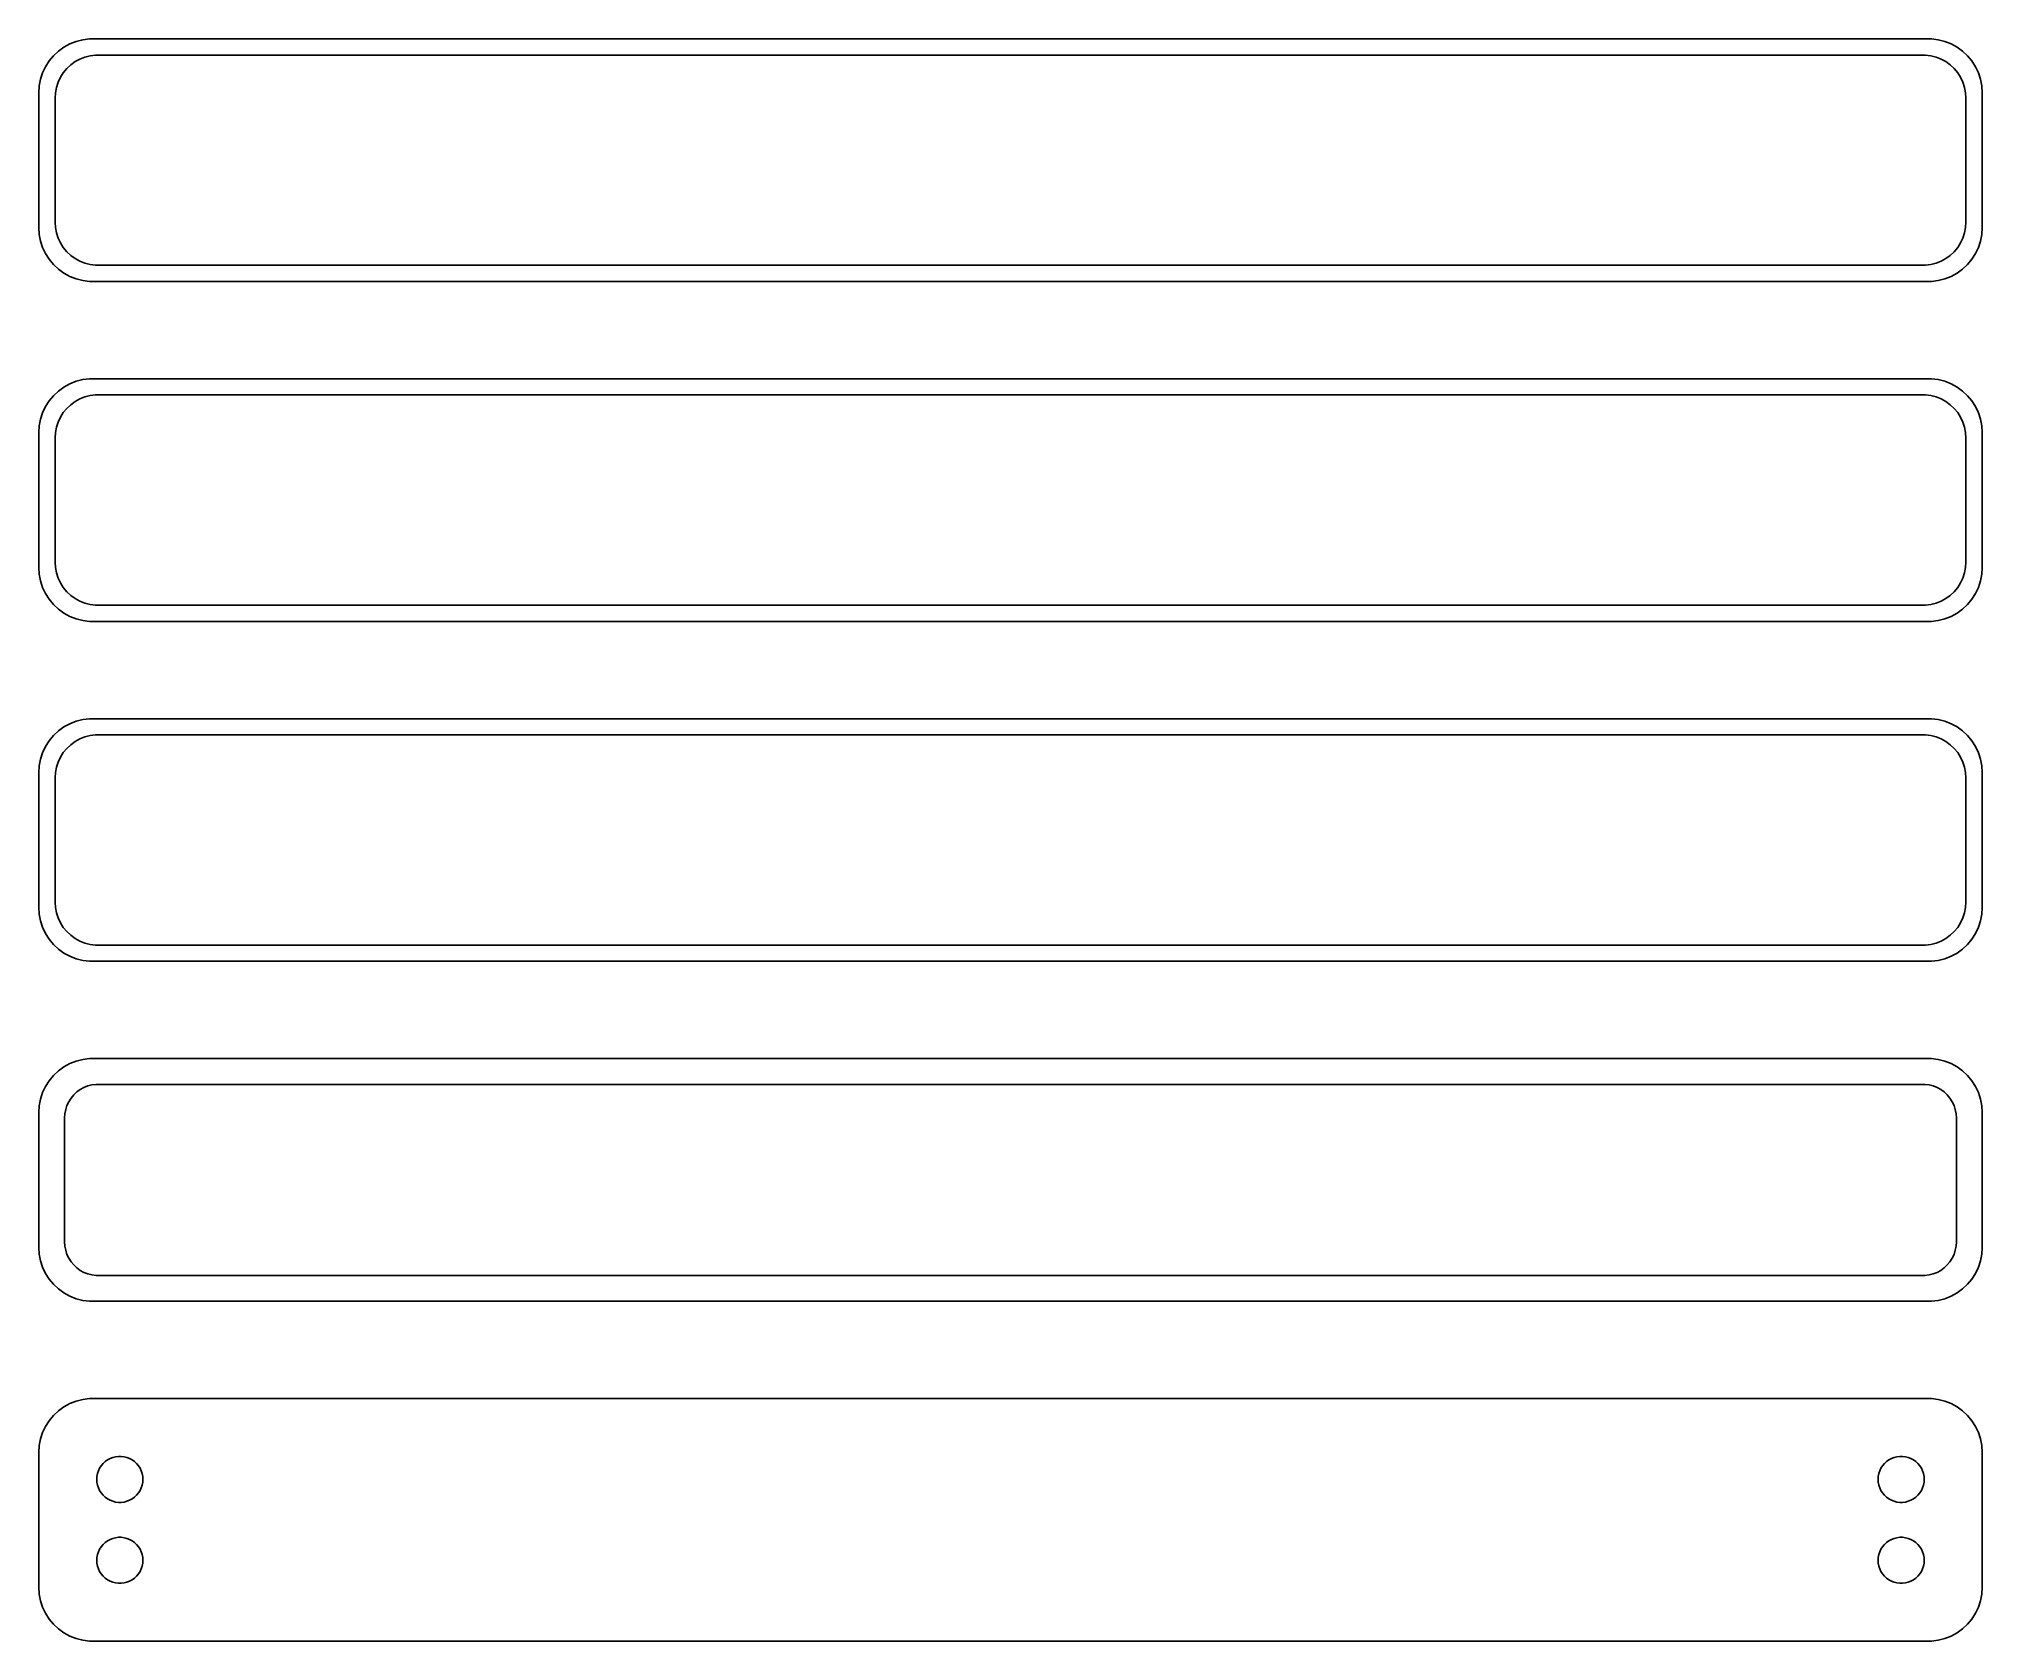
# Model space of a CAD drawing. Header units: metres. Extents: x -90 to 90, y 146 to 295.
import ezdxf

# ---------------------------------------------------------------- set-up
doc = ezdxf.new("R2010")
doc.units = ezdxf.units.M

msp = doc.modelspace()

# ---------------------------------------------------------------- linework, layer by layer
for p, q in [((-88.1871, 293.603), (-88.6448, 293.173)), ((-87.6791, 293.972), (-88.1871, 293.603)), ((-87.1289, 294.274), (-87.6791, 293.972)), ((-86.5451, 294.505), (-87.1289, 294.274)), ((-85.9369, 294.661), (-86.5451, 294.505)), ((-85.3139, 294.74), (-85.9369, 294.661)), ((85.3139, 294.74), (-85.3139, 294.74)), ((85.9369, 294.661), (85.3139, 294.74)), ((86.5451, 294.505), (85.9369, 294.661)), ((87.1289, 294.274), (86.5451, 294.505)), ((87.6791, 293.972), (87.1289, 294.274)), ((88.1871, 293.603), (87.6791, 293.972)), ((88.6448, 293.173), (88.1871, 293.603)), ((-89.3815, 292.159), (-89.6489, 291.591)), ((-89.0451, 292.689), (-89.3815, 292.159)), ((-88.6448, 293.173), (-89.0451, 292.689)), ((-88.0052, 291.177), (-87.7361, 291.601)), ((-87.7361, 291.601), (-87.4159, 291.988)), ((-87.4159, 291.988), (-87.0497, 292.332)), ((-87.0497, 292.332), (-86.6433, 292.627)), ((-86.6433, 292.627), (-86.2031, 292.869)), ((-86.2031, 292.869), (-85.7361, 293.054)), ((-85.7361, 293.054), (-85.2495, 293.179)), ((-85.2495, 293.179), (-84.7512, 293.242)), ((-84.7512, 293.242), (84.7512, 293.242)), ((84.7512, 293.242), (85.2495, 293.179)), ((85.2495, 293.179), (85.7361, 293.054)), ((85.7361, 293.054), (86.2031, 292.869)), ((86.2031, 292.869), (86.6433, 292.627)), ((86.6433, 292.627), (87.0497, 292.332)), ((87.0497, 292.332), (87.4159, 291.988)), ((87.4159, 291.988), (87.7361, 291.601)), ((87.7361, 291.601), (88.0052, 291.177)), ((89.0451, 292.689), (88.6448, 293.173)), ((89.3815, 292.159), (89.0451, 292.689)), ((89.6489, 291.591), (89.3815, 292.159)), ((-89.9606, 290.377), (-90, 289.75)), ((-89.8429, 290.993), (-89.9606, 290.377)), ((-89.6489, 291.591), (-89.8429, 290.993)), ((-88.4685, 289.751), (-88.3743, 290.245)), ((-88.3743, 290.245), (-88.2191, 290.722)), ((-88.2191, 290.722), (-88.0052, 291.177)), ((88.0052, 291.177), (88.2191, 290.722)), ((88.2191, 290.722), (88.3743, 290.245)), ((88.3743, 290.245), (88.4685, 289.751)), ((89.8429, 290.993), (89.6489, 291.591)), ((89.9606, 290.377), (89.8429, 290.993)), ((90, 289.75), (89.9606, 290.377)), ((-90, 289.75), (-90, 277.25)), ((-88.5, 289.25), (-88.4685, 289.751)), ((-88.5, 277.75), (-88.5, 289.25)), ((88.4685, 289.751), (88.5, 289.25)), ((88.5, 289.25), (88.5, 277.75)), ((90, 277.25), (90, 289.75)), ((-90, 277.25), (-89.9606, 276.623)), ((-88.4685, 277.249), (-88.5, 277.75)), ((-88.3743, 276.755), (-88.4685, 277.249)), ((88.4685, 277.249), (88.3743, 276.755)), ((88.5, 277.75), (88.4685, 277.249)), ((89.9606, 276.623), (90, 277.25)), ((-89.9606, 276.623), (-89.8429, 276.007)), ((-89.8429, 276.007), (-89.6489, 275.409)), ((-89.6489, 275.409), (-89.3815, 274.841)), ((-88.2191, 276.278), (-88.3743, 276.755)), ((-88.0052, 275.823), (-88.2191, 276.278)), ((-87.7361, 275.399), (-88.0052, 275.823)), ((88.0052, 275.823), (87.7361, 275.399)), ((88.2191, 276.278), (88.0052, 275.823)), ((88.3743, 276.755), (88.2191, 276.278)), ((89.3815, 274.841), (89.6489, 275.409)), ((89.6489, 275.409), (89.8429, 276.007)), ((89.8429, 276.007), (89.9606, 276.623)), ((-89.3815, 274.841), (-89.0451, 274.311)), ((-89.0451, 274.311), (-88.6448, 273.827)), ((-88.6448, 273.827), (-88.1871, 273.397)), ((-87.4159, 275.012), (-87.7361, 275.399)), ((-87.0497, 274.668), (-87.4159, 275.012)), ((-86.6433, 274.373), (-87.0497, 274.668)), ((-86.2031, 274.131), (-86.6433, 274.373)), ((-85.7361, 273.946), (-86.2031, 274.131)), ((-85.2495, 273.821), (-85.7361, 273.946)), ((-84.7512, 273.758), (-85.2495, 273.821)), ((84.7512, 273.758), (-84.7512, 273.758)), ((85.2495, 273.821), (84.7512, 273.758)), ((85.7361, 273.946), (85.2495, 273.821)), ((86.2031, 274.131), (85.7361, 273.946)), ((86.6433, 274.373), (86.2031, 274.131)), ((87.0497, 274.668), (86.6433, 274.373)), ((87.4159, 275.012), (87.0497, 274.668)), ((87.7361, 275.399), (87.4159, 275.012)), ((88.1871, 273.397), (88.6448, 273.827)), ((88.6448, 273.827), (89.0451, 274.311)), ((89.0451, 274.311), (89.3815, 274.841)), ((-88.1871, 273.397), (-87.6791, 273.028)), ((-87.6791, 273.028), (-87.1289, 272.726)), ((-87.1289, 272.726), (-86.5451, 272.495)), ((-86.5451, 272.495), (-85.9369, 272.339)), ((-85.9369, 272.339), (-85.3139, 272.26)), ((-85.3139, 272.26), (85.3139, 272.26)), ((85.3139, 272.26), (85.9369, 272.339)), ((85.9369, 272.339), (86.5451, 272.495)), ((86.5451, 272.495), (87.1289, 272.726)), ((87.1289, 272.726), (87.6791, 273.028)), ((87.6791, 273.028), (88.1871, 273.397)), ((-86.5451, 263.005), (-87.1289, 262.774)), ((-85.9369, 263.161), (-86.5451, 263.005)), ((-85.3139, 263.24), (-85.9369, 263.161)), ((85.3139, 263.24), (-85.3139, 263.24)), ((85.9369, 263.161), (85.3139, 263.24)), ((86.5451, 263.005), (85.9369, 263.161)), ((87.1289, 262.774), (86.5451, 263.005)), ((-89.0451, 261.189), (-89.3815, 260.659)), ((-88.6448, 261.673), (-89.0451, 261.189)), ((-88.1871, 262.103), (-88.6448, 261.673)), ((-87.6791, 262.472), (-88.1871, 262.103)), ((-87.1289, 262.774), (-87.6791, 262.472)), ((-87.0497, 260.832), (-86.6433, 261.127)), ((-86.6433, 261.127), (-86.2031, 261.369)), ((-86.2031, 261.369), (-85.7361, 261.554)), ((-85.7361, 261.554), (-85.2495, 261.679)), ((-85.2495, 261.679), (-84.7512, 261.742)), ((-84.7512, 261.742), (84.7512, 261.742)), ((84.7512, 261.742), (85.2495, 261.679)), ((85.2495, 261.679), (85.7361, 261.554)), ((85.7361, 261.554), (86.2031, 261.369)), ((86.2031, 261.369), (86.6433, 261.127)), ((86.6433, 261.127), (87.0497, 260.832)), ((87.6791, 262.472), (87.1289, 262.774)), ((88.1871, 262.103), (87.6791, 262.472)), ((88.6448, 261.673), (88.1871, 262.103)), ((89.0451, 261.189), (88.6448, 261.673)), ((89.3815, 260.659), (89.0451, 261.189)), ((-89.8429, 259.493), (-89.9606, 258.877)), ((-89.6489, 260.091), (-89.8429, 259.493)), ((-89.3815, 260.659), (-89.6489, 260.091)), ((-88.3743, 258.745), (-88.2191, 259.222)), ((-88.2191, 259.222), (-88.0052, 259.677)), ((-88.0052, 259.677), (-87.7361, 260.101)), ((-87.7361, 260.101), (-87.4159, 260.488)), ((-87.4159, 260.488), (-87.0497, 260.832)), ((87.0497, 260.832), (87.4159, 260.488)), ((87.4159, 260.488), (87.7361, 260.101)), ((87.7361, 260.101), (88.0052, 259.677)), ((88.0052, 259.677), (88.2191, 259.222)), ((88.2191, 259.222), (88.3743, 258.745)), ((89.6489, 260.091), (89.3815, 260.659)), ((89.8429, 259.493), (89.6489, 260.091)), ((89.9606, 258.877), (89.8429, 259.493)), ((-89.9606, 258.877), (-90, 258.25)), ((-90, 258.25), (-90, 245.75)), ((-88.5, 257.75), (-88.4685, 258.251)), ((-88.5, 246.25), (-88.5, 257.75)), ((-88.4685, 258.251), (-88.3743, 258.745)), ((88.3743, 258.745), (88.4685, 258.251)), ((88.4685, 258.251), (88.5, 257.75)), ((88.5, 257.75), (88.5, 246.25)), ((90, 258.25), (89.9606, 258.877)), ((90, 245.75), (90, 258.25)), ((-90, 245.75), (-89.9606, 245.123)), ((-89.9606, 245.123), (-89.8429, 244.507)), ((-88.4685, 245.749), (-88.5, 246.25)), ((-88.3743, 245.255), (-88.4685, 245.749)), ((-88.2191, 244.778), (-88.3743, 245.255)), ((88.3743, 245.255), (88.2191, 244.778)), ((88.4685, 245.749), (88.3743, 245.255)), ((88.5, 246.25), (88.4685, 245.749)), ((89.8429, 244.507), (89.9606, 245.123)), ((89.9606, 245.123), (90, 245.75)), ((-89.8429, 244.507), (-89.6489, 243.909)), ((-89.6489, 243.909), (-89.3815, 243.341)), ((-89.3815, 243.341), (-89.0451, 242.811)), ((-88.0052, 244.323), (-88.2191, 244.778)), ((-87.7361, 243.899), (-88.0052, 244.323)), ((-87.4159, 243.512), (-87.7361, 243.899)), ((-87.0497, 243.168), (-87.4159, 243.512)), ((-86.6433, 242.873), (-87.0497, 243.168)), ((87.0497, 243.168), (86.6433, 242.873)), ((87.4159, 243.512), (87.0497, 243.168)), ((87.7361, 243.899), (87.4159, 243.512)), ((88.0052, 244.323), (87.7361, 243.899)), ((88.2191, 244.778), (88.0052, 244.323)), ((89.0451, 242.811), (89.3815, 243.341)), ((89.3815, 243.341), (89.6489, 243.909)), ((89.6489, 243.909), (89.8429, 244.507)), ((-89.0451, 242.811), (-88.6448, 242.327)), ((-88.6448, 242.327), (-88.1871, 241.897)), ((-88.1871, 241.897), (-87.6791, 241.528)), ((-87.6791, 241.528), (-87.1289, 241.226)), ((-87.1289, 241.226), (-86.5451, 240.995)), ((-86.2031, 242.631), (-86.6433, 242.873)), ((-85.7361, 242.446), (-86.2031, 242.631)), ((-85.2495, 242.321), (-85.7361, 242.446)), ((-84.7512, 242.258), (-85.2495, 242.321)), ((84.7512, 242.258), (-84.7512, 242.258)), ((85.2495, 242.321), (84.7512, 242.258)), ((85.7361, 242.446), (85.2495, 242.321)), ((86.2031, 242.631), (85.7361, 242.446)), ((86.6433, 242.873), (86.2031, 242.631)), ((86.5451, 240.995), (87.1289, 241.226)), ((87.1289, 241.226), (87.6791, 241.528)), ((87.6791, 241.528), (88.1871, 241.897)), ((88.1871, 241.897), (88.6448, 242.327)), ((88.6448, 242.327), (89.0451, 242.811)), ((-86.5451, 240.995), (-85.9369, 240.839)), ((-85.9369, 240.839), (-85.3139, 240.76)), ((-85.3139, 240.76), (85.3139, 240.76)), ((85.3139, 240.76), (85.9369, 240.839)), ((85.9369, 240.839), (86.5451, 240.995)), ((-88.1871, 230.603), (-88.6448, 230.173)), ((-87.6791, 230.972), (-88.1871, 230.603)), ((-87.1289, 231.274), (-87.6791, 230.972)), ((-86.5451, 231.505), (-87.1289, 231.274)), ((-85.9369, 231.661), (-86.5451, 231.505)), ((-85.3139, 231.74), (-85.9369, 231.661)), ((85.3139, 231.74), (-85.3139, 231.74)), ((85.9369, 231.661), (85.3139, 231.74)), ((86.5451, 231.505), (85.9369, 231.661)), ((87.1289, 231.274), (86.5451, 231.505)), ((87.6791, 230.972), (87.1289, 231.274)), ((88.1871, 230.603), (87.6791, 230.972)), ((88.6448, 230.173), (88.1871, 230.603)), ((-89.3815, 229.159), (-89.6489, 228.591)), ((-89.0451, 229.689), (-89.3815, 229.159)), ((-88.6448, 230.173), (-89.0451, 229.689)), ((-88.0052, 228.177), (-87.7361, 228.601)), ((-87.7361, 228.601), (-87.4159, 228.988)), ((-87.4159, 228.988), (-87.0497, 229.332)), ((-87.0497, 229.332), (-86.6433, 229.627)), ((-86.6433, 229.627), (-86.2031, 229.869)), ((-86.2031, 229.869), (-85.7361, 230.054)), ((-85.7361, 230.054), (-85.2495, 230.179)), ((-85.2495, 230.179), (-84.7512, 230.242)), ((-84.7512, 230.242), (84.7512, 230.242)), ((84.7512, 230.242), (85.2495, 230.179)), ((85.2495, 230.179), (85.7361, 230.054)), ((85.7361, 230.054), (86.2031, 229.869)), ((86.2031, 229.869), (86.6433, 229.627)), ((86.6433, 229.627), (87.0497, 229.332)), ((87.0497, 229.332), (87.4159, 228.988)), ((87.4159, 228.988), (87.7361, 228.601)), ((87.7361, 228.601), (88.0052, 228.177)), ((89.0451, 229.689), (88.6448, 230.173)), ((89.3815, 229.159), (89.0451, 229.689)), ((89.6489, 228.591), (89.3815, 229.159)), ((-89.9606, 227.377), (-90, 226.75)), ((-89.8429, 227.993), (-89.9606, 227.377)), ((-89.6489, 228.591), (-89.8429, 227.993)), ((-88.4685, 226.751), (-88.3743, 227.245)), ((-88.3743, 227.245), (-88.2191, 227.722)), ((-88.2191, 227.722), (-88.0052, 228.177)), ((88.0052, 228.177), (88.2191, 227.722)), ((88.2191, 227.722), (88.3743, 227.245)), ((88.3743, 227.245), (88.4685, 226.751)), ((89.8429, 227.993), (89.6489, 228.591)), ((89.9606, 227.377), (89.8429, 227.993)), ((90, 226.75), (89.9606, 227.377)), ((-90, 226.75), (-90, 214.25)), ((-88.5, 226.25), (-88.4685, 226.751)), ((-88.5, 214.75), (-88.5, 226.25)), ((88.4685, 226.751), (88.5, 226.25)), ((88.5, 226.25), (88.5, 214.75)), ((90, 214.25), (90, 226.75)), ((-90, 214.25), (-89.9606, 213.623)), ((-88.4685, 214.249), (-88.5, 214.75)), ((-88.3743, 213.755), (-88.4685, 214.249)), ((88.4685, 214.249), (88.3743, 213.755)), ((88.5, 214.75), (88.4685, 214.249)), ((89.9606, 213.623), (90, 214.25)), ((-89.9606, 213.623), (-89.8429, 213.007)), ((-89.8429, 213.007), (-89.6489, 212.409)), ((-89.6489, 212.409), (-89.3815, 211.841)), ((-88.2191, 213.278), (-88.3743, 213.755)), ((-88.0052, 212.823), (-88.2191, 213.278)), ((-87.7361, 212.399), (-88.0052, 212.823)), ((88.0052, 212.823), (87.7361, 212.399)), ((88.2191, 213.278), (88.0052, 212.823)), ((88.3743, 213.755), (88.2191, 213.278)), ((89.3815, 211.841), (89.6489, 212.409)), ((89.6489, 212.409), (89.8429, 213.007)), ((89.8429, 213.007), (89.9606, 213.623)), ((-89.3815, 211.841), (-89.0451, 211.311)), ((-89.0451, 211.311), (-88.6448, 210.827)), ((-88.6448, 210.827), (-88.1871, 210.397)), ((-87.4159, 212.012), (-87.7361, 212.399)), ((-87.0497, 211.668), (-87.4159, 212.012)), ((-86.6433, 211.373), (-87.0497, 211.668)), ((-86.2031, 211.131), (-86.6433, 211.373)), ((-85.7361, 210.946), (-86.2031, 211.131)), ((-85.2495, 210.821), (-85.7361, 210.946)), ((-84.7512, 210.758), (-85.2495, 210.821)), ((84.7512, 210.758), (-84.7512, 210.758)), ((85.2495, 210.821), (84.7512, 210.758)), ((85.7361, 210.946), (85.2495, 210.821)), ((86.2031, 211.131), (85.7361, 210.946)), ((86.6433, 211.373), (86.2031, 211.131)), ((87.0497, 211.668), (86.6433, 211.373)), ((87.4159, 212.012), (87.0497, 211.668)), ((87.7361, 212.399), (87.4159, 212.012)), ((88.1871, 210.397), (88.6448, 210.827)), ((88.6448, 210.827), (89.0451, 211.311)), ((89.0451, 211.311), (89.3815, 211.841)), ((-88.1871, 210.397), (-87.6791, 210.028)), ((-87.6791, 210.028), (-87.1289, 209.726)), ((-87.1289, 209.726), (-86.5451, 209.495)), ((-86.5451, 209.495), (-85.9369, 209.339)), ((-85.9369, 209.339), (-85.3139, 209.26)), ((-85.3139, 209.26), (85.3139, 209.26)), ((85.3139, 209.26), (85.9369, 209.339)), ((85.9369, 209.339), (86.5451, 209.495)), ((86.5451, 209.495), (87.1289, 209.726)), ((87.1289, 209.726), (87.6791, 210.028)), ((87.6791, 210.028), (88.1871, 210.397)), ((-86.5451, 200.005), (-87.1289, 199.774)), ((-85.9369, 200.161), (-86.5451, 200.005)), ((-85.3139, 200.24), (-85.9369, 200.161)), ((85.3139, 200.24), (-85.3139, 200.24)), ((85.9369, 200.161), (85.3139, 200.24)), ((86.5451, 200.005), (85.9369, 200.161)), ((87.1289, 199.774), (86.5451, 200.005)), ((-89.0451, 198.189), (-89.3815, 197.659)), ((-88.6448, 198.673), (-89.0451, 198.189)), ((-88.1871, 199.103), (-88.6448, 198.673)), ((-87.6791, 199.472), (-88.1871, 199.103)), ((-87.1289, 199.774), (-87.6791, 199.472)), ((87.6791, 199.472), (87.1289, 199.774)), ((88.1871, 199.103), (87.6791, 199.472)), ((88.6448, 198.673), (88.1871, 199.103)), ((89.0451, 198.189), (88.6448, 198.673)), ((89.3815, 197.659), (89.0451, 198.189)), ((-89.8429, 196.493), (-89.9606, 195.877)), ((-89.6489, 197.091), (-89.8429, 196.493)), ((-89.3815, 197.659), (-89.6489, 197.091)), ((-87.3943, 195.896), (-87.2279, 196.25)), ((-87.2279, 196.25), (-87.0184, 196.58)), ((-87.0184, 196.58), (-86.7692, 196.881)), ((-86.7692, 196.881), (-86.4843, 197.149)), ((-86.4843, 197.149), (-86.168, 197.378)), ((-86.168, 197.378), (-85.8254, 197.567)), ((-85.8254, 197.567), (-85.4619, 197.711)), ((-85.4619, 197.711), (-85.0833, 197.808)), ((-85.0833, 197.808), (-84.6955, 197.857)), ((-84.6955, 197.857), (84.6955, 197.857)), ((84.6955, 197.857), (85.0833, 197.808)), ((85.0833, 197.808), (85.4619, 197.711)), ((85.4619, 197.711), (85.8254, 197.567)), ((85.8254, 197.567), (86.168, 197.378)), ((86.168, 197.378), (86.4843, 197.149)), ((86.4843, 197.149), (86.7692, 196.881)), ((86.7692, 196.881), (87.0184, 196.58)), ((87.0184, 196.58), (87.2279, 196.25)), ((87.2279, 196.25), (87.3943, 195.896)), ((89.6489, 197.091), (89.3815, 197.659)), ((89.8429, 196.493), (89.6489, 197.091)), ((89.9606, 195.877), (89.8429, 196.493)), ((-89.9606, 195.877), (-90, 195.25)), ((-90, 195.25), (-90, 182.75)), ((-87.6129, 194.75), (-87.5884, 195.14)), ((-87.6129, 183.25), (-87.6129, 194.75)), ((-87.5884, 195.14), (-87.5151, 195.524)), ((-87.5151, 195.524), (-87.3943, 195.896)), ((87.3943, 195.896), (87.5151, 195.524)), ((87.5151, 195.524), (87.5884, 195.14)), ((87.5884, 195.14), (87.6129, 194.75)), ((87.6129, 194.75), (87.6129, 183.25)), ((90, 195.25), (89.9606, 195.877)), ((90, 182.75), (90, 195.25)), ((-90, 182.75), (-89.9606, 182.123)), ((-89.9606, 182.123), (-89.8429, 181.507)), ((-87.5884, 182.86), (-87.6129, 183.25)), ((-87.5151, 182.476), (-87.5884, 182.86)), ((-87.3943, 182.104), (-87.5151, 182.476)), ((-87.2279, 181.75), (-87.3943, 182.104)), ((87.3943, 182.104), (87.2279, 181.75)), ((87.5151, 182.476), (87.3943, 182.104)), ((87.5884, 182.86), (87.5151, 182.476)), ((87.6129, 183.25), (87.5884, 182.86)), ((89.8429, 181.507), (89.9606, 182.123)), ((89.9606, 182.123), (90, 182.75)), ((-89.8429, 181.507), (-89.6489, 180.909)), ((-89.6489, 180.909), (-89.3815, 180.341)), ((-89.3815, 180.341), (-89.0451, 179.811)), ((-87.0184, 181.42), (-87.2279, 181.75)), ((-86.7692, 181.119), (-87.0184, 181.42)), ((-86.4843, 180.851), (-86.7692, 181.119)), ((-86.168, 180.622), (-86.4843, 180.851)), ((-85.8254, 180.433), (-86.168, 180.622)), ((-85.4619, 180.289), (-85.8254, 180.433)), ((-85.0833, 180.192), (-85.4619, 180.289)), ((-84.6955, 180.143), (-85.0833, 180.192)), ((84.6955, 180.143), (-84.6955, 180.143)), ((85.0833, 180.192), (84.6955, 180.143)), ((85.4619, 180.289), (85.0833, 180.192)), ((85.8254, 180.433), (85.4619, 180.289)), ((86.168, 180.622), (85.8254, 180.433)), ((86.4843, 180.851), (86.168, 180.622)), ((86.7692, 181.119), (86.4843, 180.851)), ((87.0184, 181.42), (86.7692, 181.119)), ((87.2279, 181.75), (87.0184, 181.42)), ((89.0451, 179.811), (89.3815, 180.341)), ((89.3815, 180.341), (89.6489, 180.909)), ((89.6489, 180.909), (89.8429, 181.507)), ((-89.0451, 179.811), (-88.6448, 179.327)), ((-88.6448, 179.327), (-88.1871, 178.897)), ((-88.1871, 178.897), (-87.6791, 178.528)), ((-87.6791, 178.528), (-87.1289, 178.226)), ((-87.1289, 178.226), (-86.5451, 177.995)), ((86.5451, 177.995), (87.1289, 178.226)), ((87.1289, 178.226), (87.6791, 178.528)), ((87.6791, 178.528), (88.1871, 178.897)), ((88.1871, 178.897), (88.6448, 179.327)), ((88.6448, 179.327), (89.0451, 179.811)), ((-86.5451, 177.995), (-85.9369, 177.839)), ((-85.9369, 177.839), (-85.3139, 177.76)), ((-85.3139, 177.76), (85.3139, 177.76)), ((85.3139, 177.76), (85.9369, 177.839)), ((85.9369, 177.839), (86.5451, 177.995)), ((-88.1871, 167.603), (-88.6448, 167.173)), ((-87.6791, 167.972), (-88.1871, 167.603)), ((-87.1289, 168.274), (-87.6791, 167.972)), ((-86.5451, 168.505), (-87.1289, 168.274)), ((-85.9369, 168.661), (-86.5451, 168.505)), ((-85.3139, 168.74), (-85.9369, 168.661)), ((85.3139, 168.74), (-85.3139, 168.74)), ((85.9369, 168.661), (85.3139, 168.74)), ((86.5451, 168.505), (85.9369, 168.661)), ((87.1289, 168.274), (86.5451, 168.505)), ((87.6791, 167.972), (87.1289, 168.274)), ((88.1871, 167.603), (87.6791, 167.972)), ((88.6448, 167.173), (88.1871, 167.603)), ((-89.3815, 166.159), (-89.6489, 165.591)), ((-89.0451, 166.689), (-89.3815, 166.159)), ((-88.6448, 167.173), (-89.0451, 166.689)), ((89.0451, 166.689), (88.6448, 167.173)), ((89.3815, 166.159), (89.0451, 166.689)), ((89.6489, 165.591), (89.3815, 166.159)), ((-89.9606, 164.377), (-90, 163.75)), ((-89.8429, 164.993), (-89.9606, 164.377)), ((-89.6489, 165.591), (-89.8429, 164.993)), ((89.8429, 164.993), (89.6489, 165.591)), ((89.9606, 164.377), (89.8429, 164.993)), ((90, 163.75), (89.9606, 164.377)), ((-90, 163.75), (-90, 151.25)), ((-84.5682, 161.781), (-84.4853, 162.036)), ((-84.4853, 162.036), (-84.3712, 162.279)), ((-84.3712, 162.279), (-84.2275, 162.505)), ((-84.2275, 162.505), (-84.0566, 162.712)), ((-84.0566, 162.712), (-83.8611, 162.895)), ((-83.8611, 162.895), (-83.6441, 163.053)), ((-83.6441, 163.053), (-83.4092, 163.182)), ((-83.4092, 163.182), (-83.1598, 163.281)), ((-83.1598, 163.281), (-82.9001, 163.347)), ((-82.9001, 163.347), (-82.6341, 163.381)), ((-82.6341, 163.381), (-82.3659, 163.381)), ((-82.3659, 163.381), (-82.0999, 163.347)), ((-82.0999, 163.347), (-81.8401, 163.281)), ((-81.8401, 163.281), (-81.5908, 163.182)), ((-81.5908, 163.182), (-81.3559, 163.053)), ((-81.3559, 163.053), (-81.1389, 162.895)), ((-81.1389, 162.895), (-80.9434, 162.712)), ((-80.9434, 162.712), (-80.7725, 162.505)), ((-80.7725, 162.505), (-80.6288, 162.279)), ((-80.6288, 162.279), (-80.5146, 162.036)), ((-80.5146, 162.036), (-80.4318, 161.781)), ((80.4318, 161.781), (80.5146, 162.036)), ((80.5146, 162.036), (80.6288, 162.279)), ((80.6288, 162.279), (80.7725, 162.505)), ((80.7725, 162.505), (80.9434, 162.712)), ((80.9434, 162.712), (81.1389, 162.895)), ((81.1389, 162.895), (81.3559, 163.053)), ((81.3559, 163.053), (81.5908, 163.182)), ((81.5908, 163.182), (81.8401, 163.281)), ((81.8401, 163.281), (82.0999, 163.347)), ((82.0999, 163.347), (82.3659, 163.381)), ((82.3659, 163.381), (82.6341, 163.381)), ((82.6341, 163.381), (82.9001, 163.347)), ((82.9001, 163.347), (83.1598, 163.281)), ((83.1598, 163.281), (83.4092, 163.182)), ((83.4092, 163.182), (83.6441, 163.053)), ((83.6441, 163.053), (83.8611, 162.895)), ((83.8611, 162.895), (84.0566, 162.712)), ((84.0566, 162.712), (84.2275, 162.505)), ((84.2275, 162.505), (84.3712, 162.279)), ((84.3712, 162.279), (84.4853, 162.036)), ((84.4853, 162.036), (84.5682, 161.781)), ((90, 151.25), (90, 163.75)), ((-84.6353, 161.25), (-84.6185, 161.518)), ((-84.6185, 160.982), (-84.6353, 161.25)), ((-84.6185, 161.518), (-84.5682, 161.781)), ((-84.5682, 160.719), (-84.6185, 160.982)), ((-84.4853, 160.464), (-84.5682, 160.719)), ((-84.3712, 160.221), (-84.4853, 160.464)), ((-84.2275, 159.995), (-84.3712, 160.221)), ((-80.6288, 160.221), (-80.7725, 159.995)), ((-80.5146, 160.464), (-80.6288, 160.221)), ((-80.4318, 160.719), (-80.5146, 160.464)), ((-80.4318, 161.781), (-80.3815, 161.518)), ((-80.3815, 160.982), (-80.4318, 160.719)), ((-80.3815, 161.518), (-80.3647, 161.25)), ((-80.3647, 161.25), (-80.3815, 160.982)), ((80.3647, 161.25), (80.3815, 161.518)), ((80.3815, 160.982), (80.3647, 161.25)), ((80.3815, 161.518), (80.4318, 161.781)), ((80.4318, 160.719), (80.3815, 160.982)), ((80.5146, 160.464), (80.4318, 160.719)), ((80.6288, 160.221), (80.5146, 160.464)), ((80.7725, 159.995), (80.6288, 160.221)), ((84.3712, 160.221), (84.2275, 159.995)), ((84.4853, 160.464), (84.3712, 160.221)), ((84.5682, 160.719), (84.4853, 160.464)), ((84.5682, 161.781), (84.6185, 161.518)), ((84.6185, 160.982), (84.5682, 160.719)), ((84.6185, 161.518), (84.6353, 161.25)), ((84.6353, 161.25), (84.6185, 160.982)), ((-84.0566, 159.788), (-84.2275, 159.995)), ((-83.8611, 159.605), (-84.0566, 159.788)), ((-83.6441, 159.447), (-83.8611, 159.605)), ((-83.4092, 159.318), (-83.6441, 159.447)), ((-83.1598, 159.219), (-83.4092, 159.318)), ((-82.9001, 159.153), (-83.1598, 159.219)), ((-82.6341, 159.119), (-82.9001, 159.153)), ((-82.3659, 159.119), (-82.6341, 159.119)), ((-82.0999, 159.153), (-82.3659, 159.119)), ((-81.8401, 159.219), (-82.0999, 159.153)), ((-81.5908, 159.318), (-81.8401, 159.219)), ((-81.3559, 159.447), (-81.5908, 159.318)), ((-81.1389, 159.605), (-81.3559, 159.447)), ((-80.9434, 159.788), (-81.1389, 159.605)), ((-80.7725, 159.995), (-80.9434, 159.788)), ((80.9434, 159.788), (80.7725, 159.995)), ((81.1389, 159.605), (80.9434, 159.788)), ((81.3559, 159.447), (81.1389, 159.605)), ((81.5908, 159.318), (81.3559, 159.447)), ((81.8401, 159.219), (81.5908, 159.318)), ((82.0999, 159.153), (81.8401, 159.219)), ((82.3659, 159.119), (82.0999, 159.153)), ((82.6341, 159.119), (82.3659, 159.119)), ((82.9001, 159.153), (82.6341, 159.119)), ((83.1598, 159.219), (82.9001, 159.153)), ((83.4092, 159.318), (83.1598, 159.219)), ((83.6441, 159.447), (83.4092, 159.318)), ((83.8611, 159.605), (83.6441, 159.447)), ((84.0566, 159.788), (83.8611, 159.605)), ((84.2275, 159.995), (84.0566, 159.788)), ((-84.3712, 154.779), (-84.2275, 155.005)), ((-84.2275, 155.005), (-84.0566, 155.212)), ((-84.0566, 155.212), (-83.8611, 155.395)), ((-83.8611, 155.395), (-83.6441, 155.553)), ((-83.6441, 155.553), (-83.4092, 155.682)), ((-83.4092, 155.682), (-83.1598, 155.781)), ((-83.1598, 155.781), (-82.9001, 155.847)), ((-82.9001, 155.847), (-82.6341, 155.881)), ((-82.6341, 155.881), (-82.3659, 155.881)), ((-82.3659, 155.881), (-82.0999, 155.847)), ((-82.0999, 155.847), (-81.8401, 155.781)), ((-81.8401, 155.781), (-81.5908, 155.682)), ((-81.5908, 155.682), (-81.3559, 155.553)), ((-81.3559, 155.553), (-81.1389, 155.395)), ((-81.1389, 155.395), (-80.9434, 155.212)), ((-80.9434, 155.212), (-80.7725, 155.005)), ((-80.7725, 155.005), (-80.6288, 154.779)), ((80.6288, 154.779), (80.7725, 155.005)), ((80.7725, 155.005), (80.9434, 155.212)), ((80.9434, 155.212), (81.1389, 155.395)), ((81.1389, 155.395), (81.3559, 155.553)), ((81.3559, 155.553), (81.5908, 155.682)), ((81.5908, 155.682), (81.8401, 155.781)), ((81.8401, 155.781), (82.0999, 155.847)), ((82.0999, 155.847), (82.3659, 155.881)), ((82.3659, 155.881), (82.6341, 155.881)), ((82.6341, 155.881), (82.9001, 155.847)), ((82.9001, 155.847), (83.1598, 155.781)), ((83.1598, 155.781), (83.4092, 155.682)), ((83.4092, 155.682), (83.6441, 155.553)), ((83.6441, 155.553), (83.8611, 155.395)), ((83.8611, 155.395), (84.0566, 155.212)), ((84.0566, 155.212), (84.2275, 155.005)), ((84.2275, 155.005), (84.3712, 154.779)), ((-84.6353, 153.75), (-84.6185, 154.018)), ((-84.6185, 153.482), (-84.6353, 153.75)), ((-84.6185, 154.018), (-84.5682, 154.281)), ((-84.5682, 153.219), (-84.6185, 153.482)), ((-84.5682, 154.281), (-84.4853, 154.536)), ((-84.4853, 152.964), (-84.5682, 153.219)), ((-84.4853, 154.536), (-84.3712, 154.779)), ((-80.6288, 154.779), (-80.5146, 154.536)), ((-80.5146, 154.536), (-80.4318, 154.281)), ((-80.4318, 153.219), (-80.5146, 152.964)), ((-80.4318, 154.281), (-80.3815, 154.018)), ((-80.3815, 153.482), (-80.4318, 153.219)), ((-80.3815, 154.018), (-80.3647, 153.75)), ((-80.3647, 153.75), (-80.3815, 153.482)), ((80.3647, 153.75), (80.3815, 154.018)), ((80.3815, 153.482), (80.3647, 153.75)), ((80.3815, 154.018), (80.4318, 154.281)), ((80.4318, 153.219), (80.3815, 153.482)), ((80.4318, 154.281), (80.5146, 154.536)), ((80.5146, 152.964), (80.4318, 153.219)), ((80.5146, 154.536), (80.6288, 154.779)), ((84.3712, 154.779), (84.4853, 154.536)), ((84.4853, 154.536), (84.5682, 154.281)), ((84.5682, 153.219), (84.4853, 152.964)), ((84.5682, 154.281), (84.6185, 154.018)), ((84.6185, 153.482), (84.5682, 153.219)), ((84.6185, 154.018), (84.6353, 153.75)), ((84.6353, 153.75), (84.6185, 153.482)), ((-90, 151.25), (-89.9606, 150.623)), ((-84.3712, 152.721), (-84.4853, 152.964)), ((-84.2275, 152.495), (-84.3712, 152.721)), ((-84.0566, 152.288), (-84.2275, 152.495)), ((-83.8611, 152.105), (-84.0566, 152.288)), ((-83.6441, 151.947), (-83.8611, 152.105)), ((-83.4092, 151.818), (-83.6441, 151.947)), ((-83.1598, 151.719), (-83.4092, 151.818)), ((-82.9001, 151.653), (-83.1598, 151.719)), ((-82.6341, 151.619), (-82.9001, 151.653)), ((-82.3659, 151.619), (-82.6341, 151.619)), ((-82.0999, 151.653), (-82.3659, 151.619)), ((-81.8401, 151.719), (-82.0999, 151.653)), ((-81.5908, 151.818), (-81.8401, 151.719)), ((-81.3559, 151.947), (-81.5908, 151.818)), ((-81.1389, 152.105), (-81.3559, 151.947)), ((-80.9434, 152.288), (-81.1389, 152.105)), ((-80.7725, 152.495), (-80.9434, 152.288)), ((-80.6288, 152.721), (-80.7725, 152.495)), ((-80.5146, 152.964), (-80.6288, 152.721)), ((80.6288, 152.721), (80.5146, 152.964)), ((80.7725, 152.495), (80.6288, 152.721)), ((80.9434, 152.288), (80.7725, 152.495)), ((81.1389, 152.105), (80.9434, 152.288)), ((81.3559, 151.947), (81.1389, 152.105)), ((81.5908, 151.818), (81.3559, 151.947)), ((81.8401, 151.719), (81.5908, 151.818)), ((82.0999, 151.653), (81.8401, 151.719)), ((82.3659, 151.619), (82.0999, 151.653)), ((82.6341, 151.619), (82.3659, 151.619)), ((82.9001, 151.653), (82.6341, 151.619)), ((83.1598, 151.719), (82.9001, 151.653)), ((83.4092, 151.818), (83.1598, 151.719)), ((83.6441, 151.947), (83.4092, 151.818)), ((83.8611, 152.105), (83.6441, 151.947)), ((84.0566, 152.288), (83.8611, 152.105)), ((84.2275, 152.495), (84.0566, 152.288)), ((84.3712, 152.721), (84.2275, 152.495)), ((84.4853, 152.964), (84.3712, 152.721)), ((89.9606, 150.623), (90, 151.25)), ((-89.9606, 150.623), (-89.8429, 150.007)), ((-89.8429, 150.007), (-89.6489, 149.409)), ((-89.6489, 149.409), (-89.3815, 148.841)), ((89.3815, 148.841), (89.6489, 149.409)), ((89.6489, 149.409), (89.8429, 150.007)), ((89.8429, 150.007), (89.9606, 150.623)), ((-89.3815, 148.841), (-89.0451, 148.311)), ((-89.0451, 148.311), (-88.6448, 147.827)), ((-88.6448, 147.827), (-88.1871, 147.397)), ((88.1871, 147.397), (88.6448, 147.827)), ((88.6448, 147.827), (89.0451, 148.311)), ((89.0451, 148.311), (89.3815, 148.841)), ((-88.1871, 147.397), (-87.6791, 147.028)), ((-87.6791, 147.028), (-87.1289, 146.726)), ((-87.1289, 146.726), (-86.5451, 146.495)), ((-86.5451, 146.495), (-85.9369, 146.339)), ((-85.9369, 146.339), (-85.3139, 146.26)), ((-85.3139, 146.26), (85.3139, 146.26)), ((85.3139, 146.26), (85.9369, 146.339)), ((85.9369, 146.339), (86.5451, 146.495)), ((86.5451, 146.495), (87.1289, 146.726)), ((87.1289, 146.726), (87.6791, 147.028)), ((87.6791, 147.028), (88.1871, 147.397))]:
    msp.add_line(p, q)

doc.saveas('drawing.dxf')
